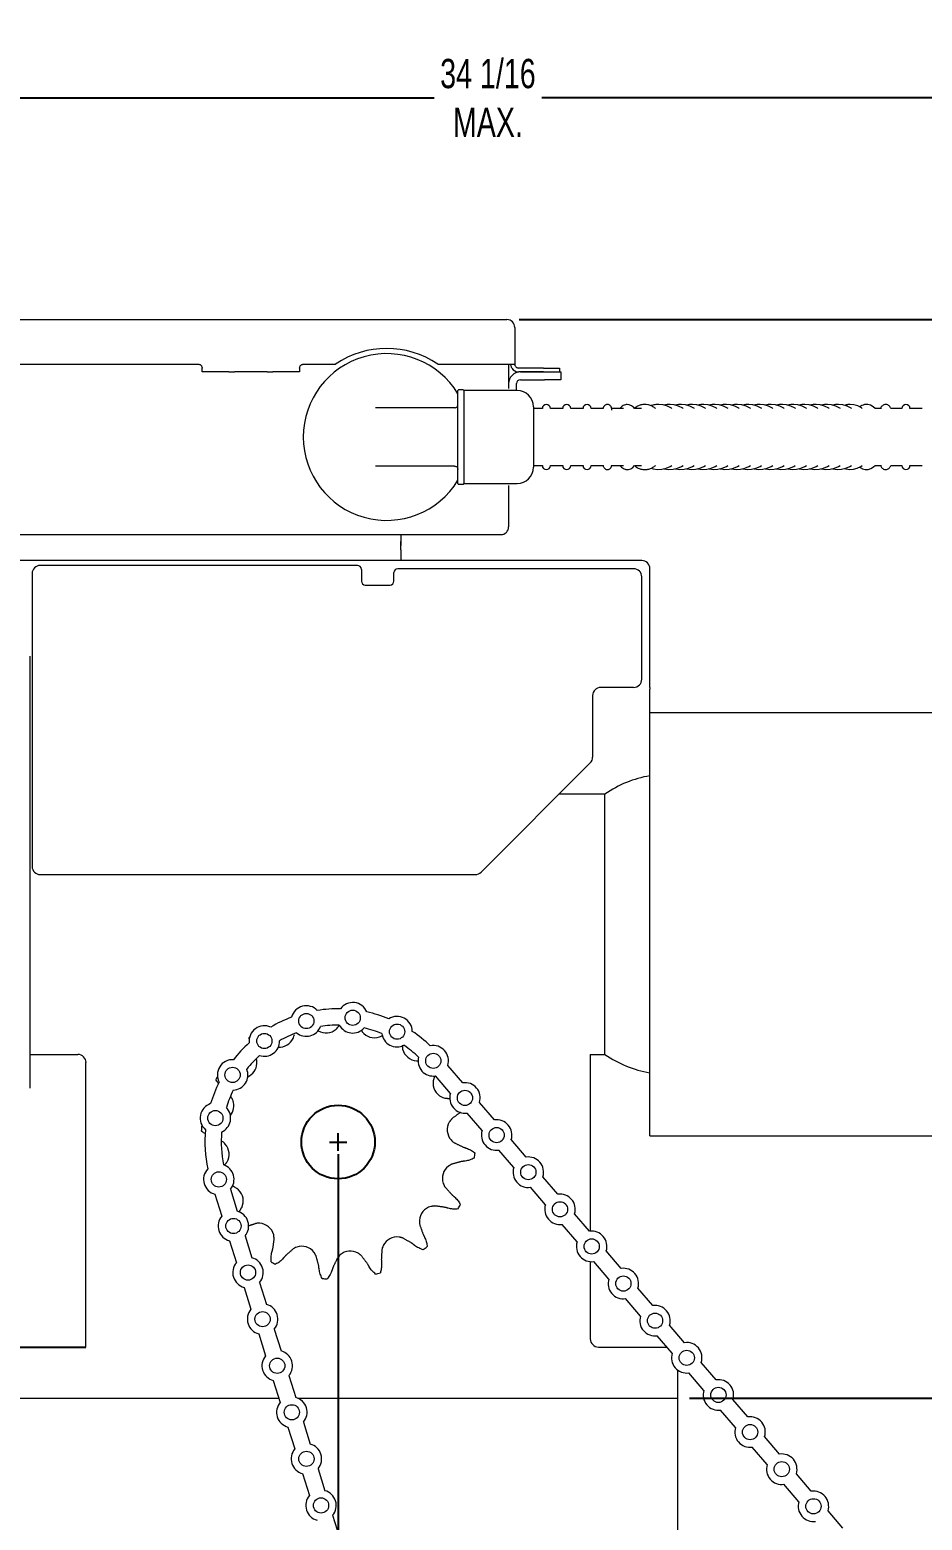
# Model space of a CAD drawing. Header units: inches. Extents: x 0.9 to 22, y 3.7 to 21.
# Drawn here: x 12.2 to 16.77, y 13.37 to 21 of the extents above; entities that cross this region are included whole.
import ezdxf

# ---------------------------------------------------------------- set-up
doc = ezdxf.new("R2010")
doc.units = ezdxf.units.IN
doc.header["$MEASUREMENT"] = 0
doc.header["$PDSIZE"] = -1
doc.layers.add('DIM', color=1, linetype='Continuous')
doc.styles.add('SLDTEXTSTYLE0', font='ARIAL.TTF', dxfattribs={"width": 0.7})
doc.dimstyles.new('SLDDIMSTYLE0', dxfattribs={"dimtxt": 0.15, "dimasz": 0.15, "dimexe": 0, "dimexo": 0.0625, "dimgap": 0.0375, "dimtad": 0, "dimtih": 1, "dimtoh": 1, "dimdec": 3, "dimlfac": 3, "dimrnd": 1e-09, "dimzin": 12, "dimdsep": 46, "dimtxsty": 'SLDTEXTSTYLE0', "dimsah": 1, "dimcen": 0.09, "dimadec": 0, "dimazin": 0, "dimtfac": 1, "dimtdec": 3, "dimtofl": 0, "dimtmove": 0, "dimatfit": 3, "dimfxl": 0, "dimtolj": 1, "dimtzin": 12, "dimarcsym": 0})

# ---------------------------------------------------------------- blocks, each defined once
blk = doc.blocks.new('*D9')
at = {"color": 0, "linetype": 'ByBlock', "lineweight": -2}
for p, q in [((15.581, 13.9939), (21.4819, 13.9939)), ((21.4819, 13.8439), (21.4819, 13.6507)), ((21.4819, 13.2272), (21.4819, 13.4204)), ((20.4194, 13.0772), (21.4819, 13.0772))]:
    blk.add_line(p, q, dxfattribs=at)
at = {"color": 0, "linetype": 'ByBlock'}
for points in [[(21.4819, 13.9939), (21.4569, 13.8439), (21.5069, 13.8439)], [(21.4819, 13.0772), (21.4569, 13.2272), (21.5069, 13.2272)]]:
    blk.add_solid(points, dxfattribs=at)
at = {"layer": 'DEFPOINTS', "color": 0, "linetype": 'ByBlock'}
for p in [(15.5185, 13.9939), (20.3569, 13.0772)]:
    blk.add_point(p, dxfattribs=at)
at = {"color": 0, "linetype": 'ByBlock', "insert": (21.4819, 13.5356), "char_height": 0.15, "attachment_point": 5, "style": 'SLDTEXTSTYLE0'}
blk.add_mtext('1 3/4" TO 2 3/4', dxfattribs=at)
blk = doc.blocks.new('*D10')
at = {"color": 0, "linetype": 'ByBlock', "lineweight": -2}
for p, q in [((8.871, 19.3132), (8.871, 20.6542)), ((9.021, 20.6542), (14.2721, 20.6542)), ((20.0747, 20.6542), (14.8237, 20.6542)), ((20.2247, 17.4632), (20.2247, 20.6542))]:
    blk.add_line(p, q, dxfattribs=at)
at = {"color": 0, "linetype": 'ByBlock'}
for points in [[(8.871, 20.6542), (9.021, 20.6792), (9.021, 20.6292)], [(20.2247, 20.6542), (20.0747, 20.6792), (20.0747, 20.6292)]]:
    blk.add_solid(points, dxfattribs=at)
at = {"layer": 'DEFPOINTS', "color": 0, "linetype": 'ByBlock'}
for p in [(8.871, 19.2507), (20.2247, 17.4007)]:
    blk.add_point(p, dxfattribs=at)
at = {"color": 0, "linetype": 'ByBlock', "insert": (14.5479, 20.6542), "char_height": 0.15, "attachment_point": 5, "style": 'SLDTEXTSTYLE0'}
blk.add_mtext('34 1/16\\PMAX.', dxfattribs=at)
blk = doc.blocks.new('*D11')
at = {"color": 0, "linetype": 'ByBlock', "lineweight": -2}
for p, q in [((14.7079, 19.5189), (21.4819, 19.5189)), ((21.4819, 19.3689), (21.4819, 16.8715)), ((21.4819, 14.1439), (21.4819, 16.6413)), ((15.581, 13.9939), (21.4819, 13.9939))]:
    blk.add_line(p, q, dxfattribs=at)
at = {"color": 0, "linetype": 'ByBlock'}
for points in [[(21.4819, 19.5189), (21.4569, 19.3689), (21.5069, 19.3689)], [(21.4819, 13.9939), (21.4569, 14.1439), (21.5069, 14.1439)]]:
    blk.add_solid(points, dxfattribs=at)
at = {"layer": 'DEFPOINTS', "color": 0, "linetype": 'ByBlock'}
for p in [(14.6454, 19.5189), (15.5185, 13.9939)]:
    blk.add_point(p, dxfattribs=at)
at = {"color": 0, "linetype": 'ByBlock', "insert": (21.4819, 16.7564), "char_height": 0.15, "attachment_point": 5, "style": 'SLDTEXTSTYLE0'}
blk.add_mtext('16 9/16', dxfattribs=at)
blk = doc.blocks.new('*D12')
at = {"color": 0, "linetype": 'ByBlock', "lineweight": -2}
for p, q in [((13.7806, 15.2437), (13.7806, 7.3049)), ((15.6902, 11.4314), (15.6902, 7.3049)), ((13.9306, 7.3049), (14.2075, 7.3049)), ((15.5402, 7.3049), (15.2633, 7.3049))]:
    blk.add_line(p, q, dxfattribs=at)
at = {"color": 0, "linetype": 'ByBlock'}
for points in [[(13.7806, 7.3049), (13.9306, 7.3299), (13.9306, 7.2799)], [(15.6902, 7.3049), (15.5402, 7.3299), (15.5402, 7.2799)]]:
    blk.add_solid(points, dxfattribs=at)
at = {"layer": 'DEFPOINTS', "color": 0, "linetype": 'ByBlock'}
for p in [(13.7806, 15.3062), (15.6902, 11.4939)]:
    blk.add_point(p, dxfattribs=at)
at = {"color": 0, "linetype": 'ByBlock', "insert": (14.7354, 7.3049), "char_height": 0.15, "attachment_point": 5, "style": 'SLDTEXTSTYLE0'}
blk.add_mtext('4 3/4" TO 5 3/4', dxfattribs=at)

msp = doc.modelspace()

# ---------------------------------------------------------------- linework, layer by layer
at = {"color": 7, "linetype": 'Continuous', "lineweight": 15}
for p, q in [((9.146265, 19.518909), (14.645432, 19.518909)), ((14.685365, 19.478975), (14.685365, 19.290642)), ((10.728348, 19.290642), (13.063349, 19.290642)), ((13.083349, 19.250709), (13.083349, 19.270642)), ((13.166682, 19.250709), (13.083349, 19.250709)), ((13.220394, 19.250709), (13.166682, 19.250709)), ((13.220394, 19.250709), (13.249949, 19.250709)), ((13.416615, 19.250709), (13.249949, 19.250709)), ((13.416615, 19.250709), (13.446169, 19.250709)), ((13.500015, 19.250709), (13.446169, 19.250709)), ((13.583349, 19.250709), (13.500015, 19.250709)), ((13.583349, 19.270642), (13.583349, 19.250709)), ((13.603349, 19.290642), (13.766821, 19.290642)), ((14.291377, 19.290642), (14.663765, 19.290642)), ((14.654115, 19.290642), (14.654115, 19.165709)), ((14.665432, 19.290642), (14.685365, 19.290642)), ((14.832032, 19.270642), (14.705365, 19.270642)), ((14.832032, 19.250709), (14.705365, 19.250709)), ((14.713982, 19.250709), (14.837315, 19.250709)), ((14.832032, 19.270642), (14.915365, 19.270642)), ((14.837315, 19.250709), (14.920649, 19.250709)), ((14.915365, 19.270642), (14.915365, 19.250709)), ((14.920649, 19.250709), (14.920649, 19.210842)), ((14.693982, 19.155708), (14.693982, 19.190842)), ((14.713982, 19.210842), (14.837315, 19.210842)), ((14.920649, 19.210842), (14.837315, 19.210842)), ((14.394115, 18.679042), (14.394115, 19.155708)), ((14.424115, 19.155708), (14.424115, 18.679042)), ((14.377449, 19.066908), (13.971262, 19.066908)), ((14.780782, 19.072375), (14.780782, 18.762376)), ((15.241613, 19.063209), (15.180743, 19.063209)), ((15.334851, 19.063209), (15.298523, 19.063209)), ((16.564857, 19.063209), (16.531044, 19.063209)), ((16.643134, 19.063209), (16.612251, 19.063209)), ((14.377449, 18.767843), (13.971262, 18.767843)), ((15.180876, 18.771542), (15.241721, 18.771542)), ((15.299774, 18.771542), (15.334888, 18.771542)), ((16.530839, 18.771542), (16.564739, 18.771542)), ((16.61261, 18.771542), (16.643134, 18.771542)), ((14.654115, 18.669042), (14.654115, 18.457309)), ((10.185748, 18.417375), (14.614182, 18.417375)), ((14.102415, 18.417375), (14.102415, 18.382509)), ((14.102415, 18.362509), (14.102415, 18.382509)), ((14.102415, 18.382509), (14.102415, 18.362509)), ((14.102415, 18.339176), (14.102415, 18.362509)), ((14.102415, 18.339176), (14.102415, 18.284377)), ((14.102603, 18.284309), (9.499373, 18.284298)), ((13.879582, 18.259309), (12.254582, 18.259309)), ((14.122415, 18.284309), (14.102603, 18.284309)), ((15.335915, 18.284309), (14.122415, 18.284309)), ((12.212915, 18.217642), (12.212915, 16.717642)), ((13.899582, 18.239309), (13.899582, 18.179308)), ((14.066249, 18.179308), (14.066249, 18.222642)), ((15.294249, 18.242642), (14.086249, 18.242642)), ((15.335915, 17.676642), (15.335915, 18.200976)), ((15.377582, 17.634976), (15.377582, 18.242642)), ((13.919582, 18.159309), (14.046249, 18.159309)), ((12.20104, 17.794898), (12.20104, 15.581565)), ((15.294249, 17.634976), (15.125915, 17.634976)), ((15.377582, 17.634976), (15.377582, 17.624975)), ((15.084249, 17.593309), (15.084249, 17.277234)), ((15.377582, 17.127099), (15.377582, 17.624975)), ((15.072045, 17.247772), (14.512452, 16.688179)), ((15.377582, 16.421564), (15.377582, 17.127099)), ((15.147248, 16.421564), (15.147248, 17.088231)), ((12.254582, 16.675975), (14.48299, 16.675975)), ((15.147248, 15.754898), (15.147248, 16.421564)), ((15.377582, 15.338231), (15.377582, 16.421564)), ((15.072249, 15.754898), (15.072249, 14.849202)), ((12.488915, 14.256231), (12.488915, 15.713305)), ((14.419006, 15.609366), (14.34258, 15.698916)), ((14.355619, 15.555269), (14.279193, 15.644819)), ((14.581297, 15.419204), (14.504872, 15.508754)), ((14.51791, 15.365107), (14.441485, 15.454657)), ((14.743589, 15.229043), (14.667163, 15.318593)), ((14.680202, 15.174946), (14.603776, 15.264495)), ((14.90588, 15.038881), (14.829455, 15.128431)), ((13.228757, 15.063859), (13.263987, 14.951525)), ((14.842493, 14.984784), (14.766067, 15.074334)), ((13.149242, 15.038922), (13.184472, 14.926588)), ((15.068172, 14.848719), (14.991746, 14.938269)), ((13.303568, 14.825315), (13.338798, 14.712981)), ((15.004784, 14.794622), (14.928359, 14.884172)), ((13.224053, 14.800378), (13.259283, 14.688044)), ((15.230463, 14.658558), (15.154038, 14.748108)), ((15.072249, 14.693527), (15.072249, 14.297898)), ((15.167076, 14.60446), (15.09065, 14.694011)), ((13.378379, 14.586771), (13.413608, 14.474437)), ((13.298864, 14.561834), (13.334094, 14.4495)), ((15.392755, 14.468396), (15.316329, 14.557946)), ((15.329367, 14.414299), (15.252942, 14.503849)), ((15.555046, 14.278234), (15.47862, 14.367784)), ((13.373675, 14.32329), (13.408905, 14.210956)), ((13.45319, 14.348227), (13.488419, 14.235893)), ((15.491659, 14.224137), (15.415233, 14.313687)), ((15.113915, 14.256231), (15.464268, 14.256231)), ((15.519415, 14.138324), (15.519415, 13.993898)), ((15.65395, 14.033975), (15.577525, 14.123525)), ((15.717337, 14.088072), (15.640912, 14.177622)), ((13.448486, 14.084746), (13.483716, 13.972411)), ((13.528001, 14.109683), (13.56323, 13.997348)), ((12.018498, 13.993898), (13.476977, 13.993898)), ((13.573402, 13.993898), (15.518499, 13.993898)), ((15.519415, 13.993898), (15.518499, 13.993898)), ((15.518499, 13.993898), (15.518499, 13.660565)), ((15.879629, 13.89791), (15.803203, 13.98746)), ((15.816242, 13.843813), (15.739816, 13.933363)), ((13.523297, 13.846201), (13.558526, 13.733867)), ((13.602812, 13.871138), (13.638041, 13.758804)), ((15.978533, 13.653652), (15.902108, 13.743202)), ((16.04192, 13.707749), (15.965495, 13.797299)), ((13.598108, 13.607657), (13.633337, 13.495323)), ((13.677622, 13.632594), (13.712852, 13.52026)), ((15.518499, 13.660565), (15.518499, 11.410565)), ((16.204212, 13.517587), (16.127786, 13.607137)), ((16.140825, 13.46349), (16.064399, 13.55304)), ((13.752434, 13.39405), (13.787663, 13.281716)), ((16.366503, 13.327425), (16.290078, 13.416975))]:
    msp.add_line(p, q, dxfattribs=at)
msp.add_line((12.083415, 14.256231), (12.488915, 14.256231))
at = {"color": 7, "linetype": 'Continuous', "lineweight": 15, "flags": 128}
for points in [[(15.298452, 19.063209), (15.293533, 19.069512), (15.282889, 19.077925), (15.271521, 19.082745), (15.261496, 19.084042), (15.261496, 19.084042)], [(15.490249, 19.063209), (15.488162, 19.06476), (15.467252, 19.075266), (15.44524, 19.081732), (15.424008, 19.084018), (15.421566, 19.084042), (15.421566, 19.084042)], [(15.547778, 19.063209), (15.545691, 19.06476), (15.524781, 19.075266), (15.50277, 19.081732), (15.481537, 19.084018), (15.479095, 19.084042), (15.479095, 19.084042)], [(15.605307, 19.063209), (15.60322, 19.06476), (15.582311, 19.075266), (15.560299, 19.081732), (15.539066, 19.084018), (15.536624, 19.084042), (15.536624, 19.084042)], [(15.662836, 19.063209), (15.660749, 19.06476), (15.63984, 19.075266), (15.617828, 19.081732), (15.596595, 19.084018), (15.594153, 19.084042), (15.594153, 19.084042)], [(15.720365, 19.063209), (15.718278, 19.06476), (15.697369, 19.075266), (15.675357, 19.081732), (15.654124, 19.084018), (15.651682, 19.084042), (15.651682, 19.084042)], [(15.777894, 19.063209), (15.775808, 19.06476), (15.754898, 19.075266), (15.732886, 19.081732), (15.711653, 19.084018), (15.709211, 19.084042), (15.709211, 19.084042)], [(15.835424, 19.063209), (15.833337, 19.06476), (15.812427, 19.075266), (15.790415, 19.081732), (15.769182, 19.084018), (15.76674, 19.084042), (15.76674, 19.084042)], [(15.892953, 19.063209), (15.890866, 19.06476), (15.869956, 19.075266), (15.847944, 19.081732), (15.826711, 19.084018), (15.824269, 19.084042), (15.824269, 19.084042)], [(15.950482, 19.063209), (15.948395, 19.06476), (15.927485, 19.075266), (15.905473, 19.081732), (15.88424, 19.084018), (15.881799, 19.084042), (15.881799, 19.084042)], [(16.008011, 19.063209), (16.005924, 19.06476), (15.985014, 19.075266), (15.963002, 19.081732), (15.94177, 19.084018), (15.939328, 19.084042), (15.939328, 19.084042)], [(16.06554, 19.063209), (16.063453, 19.06476), (16.042543, 19.075266), (16.020531, 19.081732), (15.999299, 19.084018), (15.996857, 19.084042), (15.996857, 19.084042)], [(16.123069, 19.063209), (16.120982, 19.06476), (16.100072, 19.075266), (16.07806, 19.081732), (16.056828, 19.084018), (16.054386, 19.084042), (16.054386, 19.084042)], [(16.180598, 19.063209), (16.178511, 19.06476), (16.157601, 19.075266), (16.135589, 19.081732), (16.114357, 19.084018), (16.111915, 19.084042), (16.111915, 19.084042)], [(16.238127, 19.063209), (16.23604, 19.06476), (16.21513, 19.075266), (16.193118, 19.081732), (16.171886, 19.084018), (16.169444, 19.084042), (16.169444, 19.084042)], [(16.295656, 19.063209), (16.293569, 19.06476), (16.272659, 19.075266), (16.250648, 19.081732), (16.229415, 19.084018), (16.226973, 19.084042), (16.226973, 19.084042)], [(16.353185, 19.063209), (16.351098, 19.06476), (16.330189, 19.075266), (16.308177, 19.081732), (16.286944, 19.084018), (16.284502, 19.084042), (16.284502, 19.084042)], [(16.410714, 19.063209), (16.408627, 19.06476), (16.387718, 19.075266), (16.365706, 19.081732), (16.344473, 19.084018), (16.342031, 19.084042), (16.342031, 19.084042)], [(16.464653, 19.063209), (16.46116, 19.066055), (16.442255, 19.076279), (16.422442, 19.08229), (16.404175, 19.084042), (16.404175, 19.084042)], [(16.531491, 19.063209), (16.52111, 19.072513), (16.507911, 19.079891), (16.494174, 19.08358), (16.487197, 19.084042), (16.487197, 19.084042)], [(15.224315, 18.771542), (15.231647, 18.763148), (15.242425, 18.755524), (15.253956, 18.75144), (15.267318, 18.751143), (15.279249, 18.754862), (15.289668, 18.76168), (15.299061, 18.771542)], [(15.38308, 18.757436), (15.393707, 18.753916), (15.416176, 18.750828), (15.438683, 18.751912), (15.46068, 18.757093), (15.481647, 18.766214), (15.489728, 18.771542)], [(15.449555, 18.754473), (15.451236, 18.753916), (15.473705, 18.750828), (15.496212, 18.751912), (15.518209, 18.757093), (15.539177, 18.766214), (15.547257, 18.771542)], [(15.507084, 18.754473), (15.508766, 18.753916), (15.531234, 18.750828), (15.553741, 18.751912), (15.575738, 18.757093), (15.596706, 18.766214), (15.604786, 18.771542)], [(15.564613, 18.754473), (15.566295, 18.753916), (15.588763, 18.750828), (15.61127, 18.751912), (15.633267, 18.757093), (15.654235, 18.766214), (15.662315, 18.771542)], [(15.622142, 18.754473), (15.623824, 18.753916), (15.646292, 18.750828), (15.668799, 18.751912), (15.690796, 18.757093), (15.711764, 18.766214), (15.719844, 18.771542)], [(15.679671, 18.754473), (15.681353, 18.753916), (15.703821, 18.750828), (15.726328, 18.751912), (15.748325, 18.757093), (15.769293, 18.766214), (15.777373, 18.771542)], [(15.7372, 18.754473), (15.738882, 18.753916), (15.76135, 18.750828), (15.783857, 18.751912), (15.805854, 18.757093), (15.826822, 18.766214), (15.834902, 18.771542)], [(15.794729, 18.754473), (15.796411, 18.753916), (15.818879, 18.750828), (15.841386, 18.751912), (15.863383, 18.757093), (15.884351, 18.766214), (15.892431, 18.771542)], [(15.852258, 18.754473), (15.85394, 18.753916), (15.876408, 18.750828), (15.898915, 18.751912), (15.920912, 18.757093), (15.94188, 18.766214), (15.949961, 18.771542)], [(15.909787, 18.754473), (15.911469, 18.753916), (15.933938, 18.750828), (15.956444, 18.751912), (15.978441, 18.757093), (15.999409, 18.766214), (16.00749, 18.771542)], [(15.967316, 18.754473), (15.968998, 18.753916), (15.991467, 18.750828), (16.013973, 18.751912), (16.03597, 18.757093), (16.056938, 18.766214), (16.065019, 18.771542)], [(16.024845, 18.754473), (16.026527, 18.753916), (16.048996, 18.750828), (16.071503, 18.751912), (16.0935, 18.757093), (16.114467, 18.766214), (16.122548, 18.771542)], [(16.082375, 18.754473), (16.084056, 18.753916), (16.106525, 18.750828), (16.129032, 18.751912), (16.151029, 18.757093), (16.171996, 18.766214), (16.180077, 18.771542)], [(16.139904, 18.754473), (16.141585, 18.753916), (16.164054, 18.750828), (16.186561, 18.751912), (16.208558, 18.757093), (16.229525, 18.766214), (16.237606, 18.771542)], [(16.197433, 18.754473), (16.199114, 18.753916), (16.221583, 18.750828), (16.24409, 18.751912), (16.266087, 18.757093), (16.287054, 18.766214), (16.295135, 18.771542)], [(16.254962, 18.754473), (16.256644, 18.753916), (16.279112, 18.750828), (16.301619, 18.751912), (16.323616, 18.757093), (16.344584, 18.766214), (16.352664, 18.771542)], [(16.312491, 18.754473), (16.314173, 18.753916), (16.336641, 18.750828), (16.359148, 18.751912), (16.381145, 18.757093), (16.402113, 18.766214), (16.410193, 18.771542)], [(16.375072, 18.755663), (16.380899, 18.753563), (16.40097, 18.750762), (16.420897, 18.752176), (16.440209, 18.757642), (16.458509, 18.766966), (16.464479, 18.771542)], [(16.45189, 18.763594), (16.454146, 18.761628), (16.467386, 18.7545), (16.481151, 18.751055), (16.496204, 18.751481), (16.510263, 18.755882), (16.523197, 18.763796), (16.53132, 18.771542)], [(13.324732, 15.841952), (13.327147, 15.843998), (13.327197, 15.84404)]]:
    msp.add_lwpolyline(points, dxfattribs=at)
at = {"color": 7, "linetype": 'Continuous', "lineweight": 15}
for centre in [(13.61768, 15.92591), (13.855203, 15.942605), (14.08242, 15.871415), (13.402654, 15.823638), (14.267954, 15.722173), (13.23982, 15.649911), (14.430245, 15.532012), (13.151666, 15.428722), (14.592537, 15.34185), (13.169209, 15.114496), (14.754828, 15.151688), (14.91712, 14.961527), (13.24402, 14.875952), (15.079411, 14.771365), (13.318831, 14.637408), (15.241702, 14.581203), (13.393642, 14.398863), (15.403994, 14.391041), (15.566285, 14.20088), (13.468453, 14.160319), (15.728577, 14.010718), (13.543264, 13.921775), (15.890868, 13.820556), (13.618074, 13.683231), (16.05316, 13.630394), (13.692885, 13.444687), (16.215451, 13.440233)]:
    msp.add_circle(centre, 0.039, dxfattribs=at)
msp.add_circle((13.780582, 15.306231), 0.188333)
for centre, radius, start, end in [((14.645432, 19.478975), 0.039933, 360, 90), ((14.029115, 18.917375), 0.427083, 31.2806597, 328.7193403), ((14.029099, 18.903142), 0.467917, 55.9080314, 124.0919686), ((14.713982, 19.190842), 0.059867, 90, 180), ((14.705365, 19.290642), 0.039933, 210.0552403, 270), ((14.713982, 19.190842), 0.02, 90, 180), ((14.397449, 19.155709), 0.003333, 90, 180), ((14.420782, 19.155709), 0.003333, 0, 90), ((14.697449, 19.072375), 0.083333, 360, 90), ((14.847449, 19.063209), 0.020833, 0, 180), ((14.951615, 19.063209), 0.020833, 0, 180), ((15.055782, 19.063209), 0.020833, 0, 180), ((16.689197, 19.063209), 0.020833, 0, 180), ((14.697449, 18.762375), 0.083333, 270, 0), ((14.847449, 18.771542), 0.020833, 180, 0), ((14.951615, 18.771542), 0.020833, 180, 0), ((15.055782, 18.771542), 0.020833, 180, 0), ((16.689197, 18.771542), 0.020833, 180, 0), ((14.397449, 18.679042), 0.003333, 180, 270), ((14.420782, 18.679042), 0.003333, 270, 0), ((14.614182, 18.457309), 0.039933, 270, 0), ((12.254582, 18.217642), 0.041667, 90, 180), ((13.879582, 18.239309), 0.02, 0, 90), ((15.335915, 18.242642), 0.041667, 0, 90), ((13.919582, 18.179309), 0.02, 180, 270), ((14.046249, 18.179309), 0.02, 270, 0), ((14.086249, 18.222642), 0.02, 90, 180), ((15.294249, 18.200975), 0.041667, 360, 90), ((15.125915, 17.593309), 0.041667, 90, 180), ((15.294249, 17.676642), 0.041667, 270, 0), ((15.042582, 17.277234), 0.041667, 315, 0), ((15.469225, 16.626997), 0.5625, 99.3765185, 124.9179749), ((12.254582, 16.717642), 0.041667, 180, 270), ((14.48299, 16.717642), 0.041667, 270, 315), ((13.61768, 15.92591), 0.078167, 44.0287857, 165.4286844), ((13.780582, 15.306231), 0.6824, 89.0450547, 98.9957488), ((13.855203, 15.942605), 0.078167, 22.612119, 144.0120177), ((13.780582, 15.306231), 0.6824, 67.628388, 77.5790821), ((13.402654, 15.823638), 0.078167, 65.4454524, 186.8453511), ((13.780582, 15.306231), 0.6824, 110.4617213, 120.4124154), ((13.61768, 15.92591), 0.078167, 229.9485485, 339.5089216), ((13.717909, 15.943888), 0.079058, 239.8607019, 311.3661032), ((13.780582, 15.306231), 0.599067, 89.4311756, 98.6096278), ((13.855203, 15.942605), 0.078167, 208.5318818, 318.0922549), ((13.780582, 15.306231), 0.599067, 68.014509, 77.1929611), ((14.08242, 15.871415), 0.078167, 1.1954524, 122.5953511), ((13.780582, 15.306231), 0.6824, 131.878388, 141.8290821), ((13.402654, 15.823638), 0.078167, 251.3652152, 0.9255883), ((13.478659, 15.871365), 0.079058, 266.8532335, 333.8661032), ((13.780582, 15.306231), 0.599067, 110.8478423, 120.0262945), ((13.9667, 15.919333), 0.079057, 217.3607019, 288.8661032), ((14.08242, 15.871415), 0.078167, 187.1152152, 296.6755883), ((13.780582, 15.306231), 0.6824, 46.2117213, 56.1624154), ((12.447249, 15.713231), 0.041667, 0, 90), ((13.23982, 15.649911), 0.078167, 86.862119, 208.2620177), ((13.780582, 15.306231), 0.599067, 132.264509, 141.4429611), ((14.187156, 15.801439), 0.079058, 194.8607019, 266.3661032), ((13.780582, 15.306231), 0.599067, 46.5978423, 55.7762945), ((14.267954, 15.722173), 0.078167, 165.6985485, 278.2670364), ((14.267954, 15.722173), 0.078167, 342.6904337, 101.1786844), ((15.469225, 16.216132), 0.5625, 235.0820251, 260.6234798), ((13.23982, 15.649911), 0.078167, 272.7818818, 22.3422549), ((13.285374, 15.712806), 0.079058, 293.9150693, 356.3661032), ((13.780582, 15.306231), 0.6824, 153.2950547, 163.2457488), ((13.780582, 15.306231), 0.703417, 151.5483322, 152.8947918), ((14.345715, 15.608154), 0.079057, 172.3607019, 243.8661032), ((14.430245, 15.532012), 0.078167, 342.6904337, 98.2670364), ((13.151666, 15.428722), 0.078167, 108.2787857, 229.6786844), ((13.780582, 15.306231), 0.599067, 153.6811756, 162.8596278), ((13.16748, 15.492349), 0.079058, 320.6911741, 18.8661032), ((14.430245, 15.532012), 0.078167, 162.6904337, 278.2670364), ((13.151666, 15.428722), 0.078167, 294.1985485, 43.7589216), ((13.780582, 15.306231), 0.703417, 173.3320134, 175.3947918), ((13.780582, 15.306231), 0.6824, 174.7117213, 191.679193), ((13.780582, 15.306231), 0.599067, 175.0978423, 191.2930721), ((14.418238, 15.368905), 0.079058, 149.8607019, 221.3661032), ((14.592537, 15.34185), 0.078167, 162.6904337, 278.2670364), ((14.592537, 15.34185), 0.078167, 342.6904337, 98.2670364), ((13.142926, 15.243558), 0.079058, 329.8607019, 41.3661032), ((13.780582, 15.306231), 0.703417, 353.3320134, 355.3947918), ((14.754828, 15.151688), 0.078167, 342.6904337, 98.2670364), ((13.169209, 15.114496), 0.078167, 136.71223, 255.2004807), ((13.169209, 15.114496), 0.078167, 319.623878, 72.1923659), ((14.393684, 15.120113), 0.079058, 127.3607019, 198.8661032), ((14.754828, 15.151688), 0.078167, 162.6904337, 278.2670364), ((13.215448, 15.004308), 0.079057, 352.3607019, 63.8661032), ((14.91712, 14.961527), 0.078167, 342.6904337, 98.2670364), ((14.27579, 14.899657), 0.079057, 104.8607019, 176.3661032), ((13.780582, 15.306231), 0.703417, 330.8320134, 332.8947918), ((14.91712, 14.961527), 0.078167, 162.6904337, 278.2670364), ((13.24402, 14.875952), 0.078167, 139.623878, 255.2004807), ((13.24402, 14.875952), 0.078167, 319.623878, 75.2004807), ((13.374008, 14.811024), 0.079057, 14.8607019, 86.3661032), ((14.082505, 14.741098), 0.079058, 82.3607019, 153.8661032), ((15.079411, 14.771365), 0.078167, 342.6904337, 98.2670364), ((13.594464, 14.69313), 0.079057, 37.3607019, 108.8661032), ((13.843255, 14.668575), 0.079058, 59.8607019, 131.3661032), ((13.780582, 15.306231), 0.703417, 308.3320134, 310.3947918), ((15.079411, 14.771365), 0.078167, 162.6904337, 278.2670364), ((13.318831, 14.637408), 0.078167, 139.623878, 255.2004807), ((13.318831, 14.637408), 0.078167, 319.623878, 75.2004807), ((13.780582, 15.306231), 0.703417, 240.8320134, 242.8947918), ((15.241702, 14.581203), 0.078167, 342.6904337, 98.2670364), ((13.780582, 15.306231), 0.703417, 263.3320134, 265.3947918), ((13.780582, 15.306231), 0.703417, 285.8320134, 287.8947918), ((15.241702, 14.581203), 0.078167, 162.6904337, 278.2670364), ((13.393642, 14.398863), 0.078167, 139.623878, 255.2004807), ((13.393642, 14.398863), 0.078167, 319.623878, 75.2004807), ((15.403994, 14.391041), 0.078167, 342.6904337, 98.2670364), ((15.403994, 14.391041), 0.078167, 162.6904337, 278.2670364), ((15.113915, 14.297898), 0.041667, 180, 270), ((15.566285, 14.20088), 0.078167, 342.6904337, 98.2670364), ((13.468453, 14.160319), 0.078167, 139.623878, 255.2004807), ((13.468453, 14.160319), 0.078167, 319.623878, 75.2004807), ((15.566285, 14.20088), 0.078167, 162.6904337, 278.2670364), ((15.728577, 14.010718), 0.078167, 342.6904337, 98.2670364), ((13.543264, 13.921775), 0.078167, 139.623878, 255.2004807), ((13.543264, 13.921775), 0.078167, 319.623878, 75.2004807), ((15.728577, 14.010718), 0.078167, 162.6904337, 278.2670364), ((15.890868, 13.820556), 0.078167, 342.6904337, 98.2670364), ((15.890868, 13.820556), 0.078167, 162.6904337, 278.2670364), ((13.618074, 13.683231), 0.078167, 319.623878, 75.2004807), ((13.618074, 13.683231), 0.078167, 139.623878, 255.2004807), ((16.05316, 13.630394), 0.078167, 342.6904337, 98.2670364), ((16.05316, 13.630394), 0.078167, 162.6904337, 278.2670364), ((13.692885, 13.444687), 0.078167, 319.623878, 75.2004807), ((16.215451, 13.440233), 0.078167, 342.6904337, 98.2670364), ((13.692885, 13.444687), 0.078167, 139.623878, 255.2004807), ((16.215451, 13.440233), 0.078167, 162.6904337, 278.2670364)]:
    msp.add_arc(centre, radius, start, end, dxfattribs=at)
for points, knots in [([(13.063349, 19.290642), (13.065577, 19.290425), (13.070036, 19.289992), (13.07591, 19.286643), (13.08008, 19.282086), (13.082282, 19.277525), (13.083173, 19.273872), (13.083363, 19.271198), (13.083353, 19.270833), (13.083349, 19.270642)], [0, 0, 0, 0, 0.15688062, 0.31393341, 0.46453165, 0.59463249, 0.71735255, 0.85229638, 1, 1, 1, 1]), ([(13.583349, 19.270642), (13.583343, 19.270859), (13.583331, 19.271293), (13.583599, 19.274641), (13.58502, 19.279198), (13.587939, 19.283759), (13.592024, 19.287412), (13.597237, 19.290087), (13.601251, 19.290451), (13.603349, 19.290642)], [0, 0, 0, 0, 0.15688337, 0.31392859, 0.46452466, 0.59462795, 0.71734704, 0.85230186, 1, 1, 1, 1]), ([(14.670801, 19.270642), (14.66978, 19.272628), (14.667735, 19.276605), (14.666168, 19.282467), (14.665528, 19.287065), (14.665426, 19.290077), (14.66543, 19.290456), (14.665432, 19.290642)], [0, 0, 0, 0, 0.20683485, 0.4143194, 0.60956848, 0.80811491, 1, 1, 1, 1]), ([(14.685365, 19.290642), (14.68536, 19.290425), (14.685348, 19.289992), (14.685616, 19.286643), (14.687037, 19.282086), (14.689956, 19.277525), (14.694041, 19.273872), (14.699254, 19.271198), (14.703268, 19.270833), (14.705365, 19.270642)], [0, 0, 0, 0, 0.1568801, 0.31393315, 0.46453056, 0.59463323, 0.71735226, 0.85229461, 1, 1, 1, 1]), ([(14.377721, 19.06691), (14.379543, 19.067115), (14.383185, 19.067525), (14.388013, 19.070322), (14.391743, 19.074414), (14.39372, 19.079038), (14.394111, 19.082211), (14.394115, 19.083532), (14.394115, 19.083574)], [0, 0, 0, 0, 0.2074197, 0.41472221, 0.62562414, 0.84393537, 0.99494814, 1, 1, 1, 1]), ([(15.159942, 19.084042), (15.156979, 19.083679), (15.151768, 19.08304), (15.145875, 19.079052), (15.142275, 19.074958), (15.14013, 19.071062), (15.139009, 19.068088), (15.138616, 19.066437), (15.138439, 19.065697)], [0, 0, 0, 0, 0.21404615, 0.37643871, 0.52304439, 0.6685937, 0.85131523, 1, 1, 1, 1]), ([(15.183273, 19.055349), (15.183235, 19.055715), (15.18277, 19.060298), (15.182001, 19.064141), (15.180269, 19.070083), (15.177438, 19.075402), (15.172505, 19.080411), (15.166287, 19.083546), (15.161801, 19.083897), (15.159942, 19.084042)], [0, 0, 0, 0, 0.03282552, 0.4105826, 0.57751985, 0.69523851, 0.80133526, 0.91765972, 1, 1, 1, 1]), ([(15.261496, 19.084042), (15.258249, 19.083804), (15.250807, 19.083257), (15.240056, 19.078423), (15.230925, 19.07167), (15.226259, 19.065701), (15.22431, 19.063209)], [0, 0, 0, 0, 0.21781694, 0.49921798, 0.79089247, 1, 1, 1, 1]), ([(15.351614, 19.084042), (15.347947, 19.08389), (15.338314, 19.083492), (15.323041, 19.079247), (15.308464, 19.072351), (15.3005, 19.065725), (15.297474, 19.063209)], [0, 0, 0, 0, 0.189938917, 0.499106419, 0.80973581, 1, 1, 1, 1]), ([(15.40644, 19.063209), (15.404927, 19.064452), (15.39796, 19.06986), (15.384853, 19.077498), (15.367726, 19.083141), (15.356527, 19.083767), (15.351614, 19.084042)], [0.865188663, 0.865188663, 0.865188663, 0.865188663, 0.877845549, 0.922554567, 0.966022187, 1, 1, 1, 1]), ([(15.421566, 19.084042), (15.417258, 19.083876), (15.405472, 19.083422), (15.392295, 19.081352), (15.384017, 19.077962), (15.382775, 19.077453)], [0, 0, 0, 0, 0.32875578, 0.89930741, 1, 1, 1, 1]), ([(15.479095, 19.084042), (15.47477, 19.083952), (15.465103, 19.083751), (15.455647, 19.08147), (15.450422, 19.08021)], [0, 0, 0, 0, 0.44744777, 1, 1, 1, 1]), ([(15.536624, 19.084042), (15.532299, 19.083952), (15.522632, 19.083751), (15.513176, 19.08147), (15.507952, 19.08021)], [0, 0, 0, 0, 0.44745019, 1, 1, 1, 1]), ([(15.594153, 19.084042), (15.589828, 19.083952), (15.580161, 19.083751), (15.570706, 19.08147), (15.565481, 19.08021)], [0, 0, 0, 0, 0.447449989, 1, 1, 1, 1]), ([(15.651682, 19.084042), (15.647357, 19.083952), (15.63769, 19.083751), (15.628235, 19.08147), (15.62301, 19.08021)], [0, 0, 0, 0, 0.44744777, 1, 1, 1, 1]), ([(15.709211, 19.084042), (15.704886, 19.083952), (15.69522, 19.083751), (15.685764, 19.08147), (15.680539, 19.08021)], [0, 0, 0, 0, 0.44745017, 1, 1, 1, 1]), ([(15.76674, 19.084042), (15.762415, 19.083952), (15.752749, 19.083751), (15.743293, 19.08147), (15.738068, 19.08021)], [0, 0, 0, 0, 0.4474501, 1, 1, 1, 1]), ([(15.824269, 19.084042), (15.819944, 19.083952), (15.810278, 19.083751), (15.800822, 19.08147), (15.795597, 19.08021)], [0, 0, 0, 0, 0.44744757, 1, 1, 1, 1]), ([(15.881799, 19.084042), (15.877473, 19.083952), (15.867807, 19.083751), (15.858351, 19.08147), (15.853126, 19.08021)], [0, 0, 0, 0, 0.44745017, 1, 1, 1, 1]), ([(15.939328, 19.084042), (15.935002, 19.083952), (15.925336, 19.083751), (15.91588, 19.08147), (15.910655, 19.08021)], [0, 0, 0, 0, 0.447449989, 1, 1, 1, 1]), ([(15.996857, 19.084042), (15.992531, 19.083952), (15.982865, 19.083751), (15.973409, 19.08147), (15.968184, 19.08021)], [0, 0, 0, 0, 0.44744777, 1, 1, 1, 1]), ([(16.054386, 19.084042), (16.05006, 19.083952), (16.040394, 19.083751), (16.030938, 19.08147), (16.025713, 19.08021)], [0, 0, 0, 0, 0.44744813, 1, 1, 1, 1]), ([(16.111915, 19.084042), (16.10759, 19.083952), (16.097923, 19.083751), (16.088467, 19.08147), (16.083242, 19.08021)], [0, 0, 0, 0, 0.44744906, 1, 1, 1, 1]), ([(16.169444, 19.084042), (16.165119, 19.083952), (16.155452, 19.083751), (16.145996, 19.08147), (16.140771, 19.08021)], [0, 0, 0, 0, 0.447449771, 1, 1, 1, 1]), ([(16.226973, 19.084042), (16.222648, 19.083952), (16.212981, 19.083751), (16.203525, 19.08147), (16.1983, 19.08021)], [0, 0, 0, 0, 0.44744906, 1, 1, 1, 1]), ([(16.284502, 19.084042), (16.280177, 19.083952), (16.27051, 19.083751), (16.261054, 19.08147), (16.25583, 19.08021)], [0, 0, 0, 0, 0.44744874, 1, 1, 1, 1]), ([(16.342031, 19.084042), (16.337706, 19.083952), (16.328039, 19.083751), (16.318583, 19.08147), (16.313359, 19.08021)], [0, 0, 0, 0, 0.44744938, 1, 1, 1, 1]), ([(16.404175, 19.084042), (16.400233, 19.083925), (16.390157, 19.083627), (16.380346, 19.080867), (16.374373, 19.079186)], [0, 0, 0, 0, 0.39115783, 1, 1, 1, 1]), ([(16.487197, 19.084042), (16.483883, 19.083848), (16.475676, 19.083367), (16.463397, 19.079299), (16.455492, 19.073796), (16.451712, 19.071164)], [0, 0, 0, 0, 0.26115905, 0.64666137, 1, 1, 1, 1]), ([(16.585324, 19.084042), (16.581996, 19.083637), (16.575479, 19.082843), (16.567879, 19.077765), (16.562369, 19.07151), (16.559287, 19.066854), (16.558015, 19.063557), (16.557881, 19.063209)], [0, 0, 0, 0, 0.22800622, 0.44645177, 0.67867479, 0.96603756, 1, 1, 1, 1]), ([(16.612851, 19.063209), (16.611672, 19.065712), (16.60908, 19.070433), (16.603907, 19.076795), (16.596404, 19.082123), (16.589469, 19.083973), (16.585761, 19.084035), (16.585324, 19.084042)], [0.42793424, 0.42793424, 0.42793424, 0.42793424, 0.578280478, 0.722927593, 0.854703849, 0.982873447, 1, 1, 1, 1]), ([(14.377721, 18.767841), (14.379543, 18.767636), (14.383185, 18.767226), (14.388013, 18.764429), (14.391743, 18.760337), (14.39372, 18.755713), (14.394111, 18.75254), (14.394115, 18.751219), (14.394115, 18.751177)], [0, 0, 0, 0, 0.2074197, 0.41472221, 0.62562414, 0.84393537, 0.99494814, 1, 1, 1, 1]), ([(15.137822, 18.772023), (15.137932, 18.771305), (15.138295, 18.76893), (15.139233, 18.765775), (15.141777, 18.760267), (15.146616, 18.754909), (15.153328, 18.751237), (15.16147, 18.750229), (15.168959, 18.752263), (15.174456, 18.756083), (15.177874, 18.760203), (15.179931, 18.764071), (15.181225, 18.767828), (15.181909, 18.770371), (15.182203, 18.772413), (15.182269, 18.772868)], [0, 0, 0, 0, 0.05467312, 0.18104883, 0.27308743, 0.34380475, 0.42158905, 0.50276375, 0.58339116, 0.64929456, 0.70939825, 0.76990068, 0.84858131, 0.96625846, 1, 1, 1, 1]), ([(15.298198, 18.770637), (15.303215, 18.766961), (15.313648, 18.759318), (15.331253, 18.752699), (15.349684, 18.750001), (15.367853, 18.75172), (15.38523, 18.757467), (15.397884, 18.764863), (15.404711, 18.770125), (15.406436, 18.771542)], [0, 0, 0, 0, 0.040635818, 0.084503891, 0.12701579, 0.168553484, 0.209804679, 0.251458973, 0.265892658, 0.265892658, 0.265892658, 0.265892658]), ([(16.558179, 18.771542), (16.559281, 18.769096), (16.561463, 18.764252), (16.566686, 18.758063), (16.574076, 18.752696), (16.583991, 18.750018), (16.594169, 18.75164), (16.60213, 18.756415), (16.607849, 18.762526), (16.610942, 18.767617), (16.612551, 18.770893), (16.612857, 18.771542)], [0, 0, 0, 0, 0.08445582, 0.167283496, 0.243634722, 0.317751337, 0.397294403, 0.469733808, 0.545571429, 0.638087775, 0.660594745, 0.660594745, 0.660594745, 0.660594745]), ([(13.770155, 15.884555), (13.773238, 15.887501), (13.778408, 15.89244), (13.78247, 15.898305), (13.784109, 15.900672)], [0, 0, 0, 0, 0.596435019, 1, 1, 1, 1]), ([(13.326231, 15.83209), (13.325803, 15.833956), (13.325053, 15.83723), (13.324828, 15.840532), (13.324732, 15.841952)], [0, 0, 0, 0, 0.57000632, 1, 1, 1, 1]), ([(13.549634, 15.836542), (13.551355, 15.840444), (13.554241, 15.846986), (13.555749, 15.853959), (13.556358, 15.856772)], [0, 0, 0, 0, 0.5964391, 1, 1, 1, 1]), ([(13.992264, 15.844523), (13.99624, 15.846064), (14.002906, 15.84865), (14.008903, 15.852514), (14.011323, 15.854073)], [0, 0, 0, 0, 0.596410518, 1, 1, 1, 1]), ([(13.364273, 15.707795), (13.36437, 15.712058), (13.364533, 15.719207), (13.363258, 15.726226), (13.362743, 15.729058)], [0, 0, 0, 0, 0.59644147, 1, 1, 1, 1]), ([(13.168009, 15.605567), (13.163889, 15.611194), (13.158891, 15.618021), (13.155088, 15.625425), (13.15442, 15.626727)], [0, 0, 0, 0, 0.82416701, 1, 1, 1, 1]), ([(13.24229, 15.517913), (13.240749, 15.521889), (13.238164, 15.528556), (13.2343, 15.534552), (13.23274, 15.536972)], [0, 0, 0, 0, 0.59640997, 1, 1, 1, 1]), ([(14.310893, 15.537179), (14.314795, 15.535458), (14.321337, 15.532572), (14.328309, 15.531064), (14.331123, 15.530455)], [0, 0, 0, 0, 0.5964391, 1, 1, 1, 1]), ([(13.100869, 15.347836), (13.094628, 15.351629), (13.087127, 15.356187), (13.080542, 15.36177), (13.079435, 15.362709)], [0, 0, 0, 0, 0.83197628, 1, 1, 1, 1]), ([(13.202258, 15.295805), (13.199312, 15.298888), (13.194373, 15.304058), (13.188508, 15.308119), (13.186141, 15.309758)], [0, 0, 0, 0, 0.59642414, 1, 1, 1, 1]), ([(14.358905, 15.316658), (14.361851, 15.313575), (14.366791, 15.308405), (14.372656, 15.304343), (14.375022, 15.302704)], [0, 0, 0, 0, 0.59642474, 1, 1, 1, 1]), ([(14.438354, 15.274484), (14.445462, 15.271669), (14.459901, 15.26595), (14.473693, 15.25652), (14.480619, 15.250688), (14.481728, 15.249754)], [0, 0, 0, 0, 0.4487958, 0.91173117, 1, 1, 1, 1]), ([(14.479241, 15.224553), (14.470989, 15.220439), (14.456157, 15.213045), (14.439333, 15.210091), (14.431869, 15.20878)], [0, 0, 0, 0, 0.55637404, 1, 1, 1, 1]), ([(13.250271, 15.075284), (13.246402, 15.077109), (13.242434, 15.078981), (13.238202, 15.080009), (13.238097, 15.080034)], [0, 0, 0, 0, 0.97518563, 1, 1, 1, 1]), ([(14.318873, 15.094549), (14.320415, 15.090574), (14.323, 15.083907), (14.326864, 15.07791), (14.328424, 15.07549)], [0, 0, 0, 0, 0.596398169, 1, 1, 1, 1]), ([(14.394802, 14.963406), (14.385857, 14.962767), (14.369331, 14.961588), (14.352651, 14.965272), (14.345, 14.966961)], [0, 0, 0, 0, 0.54129647, 1, 1, 1, 1]), ([(14.376135, 15.025182), (14.38162, 15.019866), (14.392763, 15.009067), (14.4019, 14.995079), (14.406071, 14.987035), (14.406744, 14.985736)], [0, 0, 0, 0, 0.44842471, 0.91095354, 1, 1, 1, 1]), ([(13.379018, 14.889922), (13.374755, 14.890019), (13.367606, 14.890182), (13.360587, 14.888907), (13.357755, 14.888392)], [0, 0, 0, 0, 0.59644147, 1, 1, 1, 1]), ([(14.196891, 14.904668), (14.196794, 14.900404), (14.196631, 14.893256), (14.197906, 14.886237), (14.198421, 14.883404)], [0, 0, 0, 0, 0.59642331, 1, 1, 1, 1]), ([(14.223248, 14.818668), (14.226288, 14.811639), (14.232465, 14.797359), (14.235539, 14.780937), (14.236311, 14.771929), (14.236432, 14.770511)], [0, 0, 0, 0, 0.44957668, 0.91336028, 1, 1, 1, 1]), ([(13.437756, 14.692011), (13.437134, 14.705087), (13.436342, 14.721711), (13.440438, 14.738278), (13.441312, 14.741814)], [0, 0, 0, 0, 0.7865574, 1, 1, 1, 1]), ([(13.5689, 14.76794), (13.564924, 14.766398), (13.558258, 14.763813), (13.552261, 14.759949), (13.549841, 14.758389)], [0, 0, 0, 0, 0.59639387, 1, 1, 1, 1]), ([(14.01153, 14.77592), (14.009808, 14.772019), (14.006923, 14.765477), (14.005415, 14.758504), (14.004806, 14.75569)], [0, 0, 0, 0, 0.59643245, 1, 1, 1, 1]), ([(14.216854, 14.754449), (14.20886, 14.757084), (14.193136, 14.762266), (14.179102, 14.772005), (14.172203, 14.776793)], [0, 0, 0, 0, 0.50837195, 1, 1, 1, 1]), ([(13.499533, 14.710678), (13.493709, 14.704649), (13.481841, 14.692363), (13.467427, 14.684217), (13.460087, 14.680069)], [0, 0, 0, 0, 0.49076405, 1, 1, 1, 1]), ([(13.791009, 14.727908), (13.787925, 14.724962), (13.782756, 14.720022), (13.778694, 14.714158), (13.777055, 14.711791)], [0, 0, 0, 0, 0.596417688, 1, 1, 1, 1]), ([(13.972487, 14.629498), (13.966109, 14.63499), (13.953565, 14.645795), (13.944327, 14.660163), (13.939785, 14.667227)], [0, 0, 0, 0, 0.50837088, 1, 1, 1, 1]), ([(14.00297, 14.68638), (14.003089, 14.678723), (14.00333, 14.663166), (13.999887, 14.646818), (13.997151, 14.6382), (13.996721, 14.636844)], [0, 0, 0, 0, 0.44957813, 0.91338002, 1, 1, 1, 1]), ([(13.698904, 14.607572), (13.695231, 14.614826), (13.687755, 14.629591), (13.68469, 14.646395), (13.68313, 14.654944)], [0, 0, 0, 0, 0.49124969, 1, 1, 1, 1]), ([(13.748835, 14.64846), (13.742655, 14.634471), (13.735769, 14.618885), (13.72519, 14.606368), (13.724105, 14.605085)], [0, 0, 0, 0, 0.89746365, 1, 1, 1, 1])]:
    msp.add_open_spline(points, degree=3, knots=knots, dxfattribs=at)
for points in [[(14.420782, 19.159042), (14.397449, 19.159042)], [(14.697449, 19.155708), (14.424115, 19.155708)], [(14.377721, 19.06691), (14.377449, 19.066908)], [(14.826615, 19.063209), (14.780782, 19.063209)], [(14.930782, 19.063209), (14.868282, 19.063209)], [(15.034948, 19.063209), (14.972448, 19.063209)], [(15.139103, 19.063209), (15.076615, 19.063209)], [(16.668363, 19.063209), (16.643134, 19.063209)], [(16.77253, 19.063209), (16.71003, 19.063209)], [(14.377449, 18.767843), (14.377721, 18.767841)], [(14.780782, 18.771542), (14.826615, 18.771542)], [(14.868282, 18.771542), (14.930782, 18.771542)], [(14.972448, 18.771542), (15.034948, 18.771542)], [(15.076615, 18.771542), (15.13911, 18.771542)], [(16.643134, 18.771542), (16.668363, 18.771542)], [(16.71003, 18.771542), (16.77253, 18.771542)], [(14.397449, 18.675709), (14.420782, 18.675709)], [(14.424115, 18.679042), (14.697449, 18.679042)], [(14.102603, 18.284309), (14.102415, 18.284377)], [(16.173249, 17.504898), (15.377582, 17.504898)], [(19.137717, 17.504898), (16.173249, 17.504898)], [(15.147248, 17.088231), (14.912505, 17.088231)], [(13.784109, 15.900672), (13.786288, 15.905162)], [(13.899487, 15.879057), (13.903862, 15.871358)], [(12.20104, 15.754898), (12.447249, 15.754898)], [(14.108104, 15.802317), (14.110743, 15.781163)], [(15.072249, 15.754898), (15.147248, 15.754898)], [(14.182145, 15.722541), (14.191283, 15.722698)], [(14.273017, 15.639218), (14.26736, 15.618664)], [(14.276362, 15.644923), (14.273017, 15.639218)], [(14.331123, 15.530455), (14.352952, 15.529164)], [(14.362961, 15.425424), (14.349869, 15.4086)], [(14.404045, 15.456512), (14.362961, 15.425424)], [(14.406708, 15.45804), (14.404045, 15.456512)], [(13.081923, 15.387909), (13.085804, 15.389587)], [(14.375022, 15.302704), (14.421373, 15.280211)], [(14.421373, 15.280211), (14.438354, 15.274484)], [(15.377582, 15.338231), (16.173249, 15.338231)], [(16.173249, 15.338231), (19.224749, 15.338231)], [(13.198203, 15.187038), (13.211295, 15.203863)], [(14.364243, 15.193485), (14.345709, 15.182951)], [(14.414097, 15.206483), (14.364243, 15.193485)], [(14.431869, 15.20878), (14.414097, 15.206483)], [(14.328424, 15.07549), (14.362638, 15.036971)], [(13.272846, 14.947151), (13.288147, 14.973245)], [(13.288147, 14.973245), (13.293804, 14.993798)], [(14.276668, 14.97871), (14.255514, 14.97607)], [(14.327701, 14.97164), (14.276668, 14.97871)], [(14.345, 14.966961), (14.327701, 14.97164)], [(14.362638, 15.036971), (14.376135, 15.025182)], [(13.357755, 14.888392), (13.320904, 14.875622)], [(13.445991, 14.759112), (13.45306, 14.810145)], [(13.45306, 14.810145), (13.450421, 14.8313)], [(14.113569, 14.813797), (14.093015, 14.819454)], [(14.158012, 14.787736), (14.113569, 14.813797)], [(14.198421, 14.883404), (14.215291, 14.834724)], [(14.215291, 14.834724), (14.223248, 14.818668)], [(13.441312, 14.741814), (13.445991, 14.759112)], [(13.549841, 14.758389), (13.511322, 14.724175)], [(13.667835, 14.72257), (13.657301, 14.741104)], [(13.899775, 14.723853), (13.88295, 14.736945)], [(14.004806, 14.75569), (14.001762, 14.704259)], [(14.172203, 14.776793), (14.158012, 14.787736)], [(13.511322, 14.724175), (13.499533, 14.710678)], [(13.680834, 14.672716), (13.667835, 14.72257)], [(13.68313, 14.654944), (13.680834, 14.672716)], [(13.754562, 14.66544), (13.748835, 14.64846)], [(13.777055, 14.711791), (13.754562, 14.66544)], [(13.930862, 14.682768), (13.899775, 14.723853)], [(13.939785, 14.667227), (13.930862, 14.682768)], [(14.001762, 14.704259), (14.00297, 14.68638)]]:
    msp.add_open_spline(points, degree=1, dxfattribs=at)
at = {"layer": 'DIM'}
for p, q in [((13.780582, 15.261231), (13.780582, 15.351231)), ((13.735582, 15.306231), (13.825582, 15.306231))]:
    msp.add_line(p, q, dxfattribs=at)

# ---------------------------------------------------------------- dimensions: what is measured, and where the dimension line sits
for base, p1, p2, angle, text, picture, middle in [((8.871049, 20.654241), (20.224749, 17.400731), (8.871049, 19.250709), 0, '<>\\PMAX.', '*D10', (14.547899, 20.654241)), ((21.481915, 13.077231), (15.518499, 13.993898), (20.356915, 13.077231), 90, '1 3/4" TO <>', '*D9', (21.481915, 13.535565))]:
    dim = msp.add_linear_dim(base=base, p1=p1, p2=p2, angle=angle, text=text, dimstyle='SLDDIMSTYLE0', override={"dimdec": 4, "dimlunit": 5, "dimfrac": 2}, dxfattribs=at)
    dim.commit()
    dim.dimension.update_dxf_attribs({"geometry": picture, "text_midpoint": middle})
dim = msp.add_linear_dim(base=(21.481915, 13.993898), p1=(14.645432, 19.518909), p2=(15.518499, 13.993898), angle=90, dimstyle='SLDDIMSTYLE0', override={"dimdec": 4, "dimlunit": 5, "dimfrac": 2}, dxfattribs=at)
dim.commit()
dim.dimension.update_dxf_attribs({"geometry": '*D11', "text_midpoint": (21.481915, 16.756403)})
dim = msp.add_linear_dim(base=(13.780582, 7.304869), p1=(15.690249, 11.493898), p2=(13.780582, 15.306231), text='4 3/4" TO <>', dimstyle='SLDDIMSTYLE0', override={"dimdec": 4, "dimlunit": 5, "dimfrac": 2}, dxfattribs=at)
dim.commit()
dim.dimension.update_dxf_attribs({"geometry": '*D12', "text_midpoint": (14.735415, 7.304869)})

doc.saveas('drawing.dxf')
